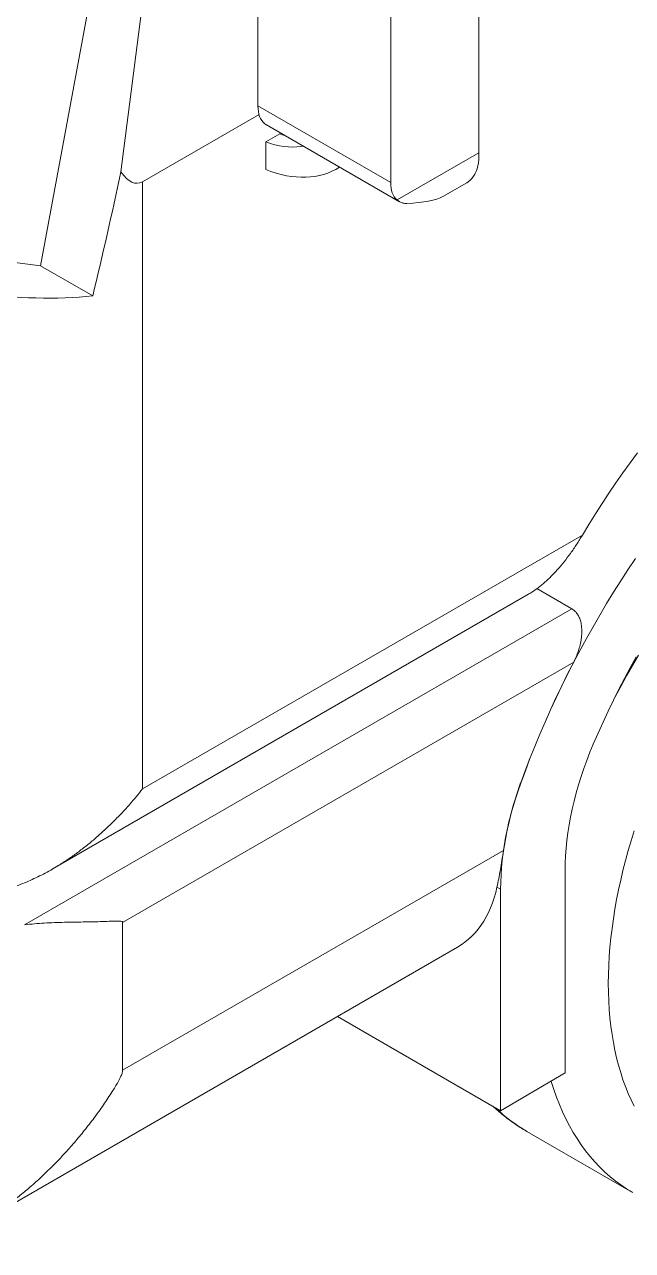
# Model space of a CAD drawing. Header units: millimetres. Extents: x 26816 to 90584, y 11074 to 56542.
# Drawn here: x 42658 to 43390, y 29585 to 31062 of the extents above; entities that cross this region are included whole.
import ezdxf

# ---------------------------------------------------------------- set-up
doc = ezdxf.new("R2010")
doc.units = ezdxf.units.MM
doc.layers.add('MAU_TÍM', color=4, linetype='Continuous', lineweight=25)

msp = doc.modelspace()

# ---------------------------------------------------------------- linework, layer by layer
at = {"layer": 'MAU_TÍM', "linetype": 'Continuous', "lineweight": 0}
for p, q in [((42849.7, 31479.3), (42773.7, 30885)), ((42805.8, 31466.7), (42676.8, 30771.8)), ((42938.9, 30964.3), (42938.9, 31314.1)), ((43205, 30907.9), (43205, 31308.3)), ((43098.9, 31221.8), (43098.9, 30871.9)), ((42938.9, 30964.3), (43098.9, 30871.9)), ((42799.7, 30873), (42940.2, 30954.1)), ((42965.2, 30930.7), (42948.2, 30920.9)), ((42949.3, 30941.4), (43109.4, 30848.9)), ((42948.2, 30887.7), (42948.2, 30920.9)), ((43106.5, 30851), (43205, 30907.9)), ((43033.7, 30888.5), (43037.2, 30890.6)), ((42799.7, 30873), (42799.7, 30141)), ((43161.5, 30855), (43190.6, 30871.8)), ((42676.8, 30771.8), (42739.7, 30735.4)), ((42799.7, 30141), (43329.9, 30447)), ((42690.8, 30044.3), (43264.2, 30375.3)), ((43317.2, 30358.1), (43275, 30382.5)), ((42657.5, 29977.3), (43317.2, 30358.1)), ((42775.8, 29980.2), (43319.4, 30294)), ((43255.5, 30148.3), (43255.6, 30148.2)), ((42775.8, 29801.9), (43234.7, 30066.8)), ((43309.1, 29799), (43309.1, 30042.6)), ((43226.9, 30022.8), (43231.3, 30020.3)), ((43231.3, 30020.3), (43231.3, 29753.2)), ((42775.8, 29980.2), (42775.8, 29801.9)), ((42605.1, 29618.8), (43179.4, 29950.3)), ((43034.6, 29866.8), (43231.3, 29753.2)), ((43231.3, 29753.2), (43309.1, 29799)), ((43262.9, 29728.2), (43390.2, 29654.7))]:
    msp.add_line(p, q, dxfattribs=at)
at = {"layer": 'MAU_TÍM', "linetype": 'Continuous', "lineweight": 0, "flags": 128}
for points in [[(42938.9, 30964.3), (42939, 30960.9), (42939.4, 30957.6), (42940.1, 30954.6), (42940.9, 30951.8), (42942.1, 30949.2), (42943.4, 30946.9), (42945, 30944.8), (42946.8, 30943.1), (42948.8, 30941.6), (42949.3, 30941.4)], [(42971.1, 30928.7), (42970.7, 30928.9), (42965.2, 30930.7)], [(42993.4, 30915.9), (42990.7, 30915.5), (42985.8, 30915), (42980.7, 30914.8), (42975.5, 30915), (42970.2, 30915.5), (42964.8, 30916.3), (42959.3, 30917.5), (42953.8, 30919), (42948.2, 30920.9)], [(43205, 30907.9), (43205.1, 30903.6), (43204.9, 30899.6), (43204.5, 30895.7), (43203.9, 30892), (43202.9, 30888.5), (43201.8, 30885.2), (43200.3, 30882.2), (43198.7, 30879.5), (43196.8, 30877), (43194.7, 30874.8), (43192.4, 30873), (43190.6, 30871.8)], [(43037.1, 30890.6), (43037.1, 30890.6), (43032.6, 30887.9), (43028, 30885.6), (43023.1, 30883.5), (43018.1, 30881.8), (43013, 30880.4), (43007.6, 30879.4), (43002.2, 30878.7), (42996.6, 30878.3), (42990.9, 30878.3), (42985, 30878.7), (42979.1, 30879.3), (42973.1, 30880.3), (42966.9, 30881.7), (42960.7, 30883.4), (42954.5, 30885.4), (42948.2, 30887.7)], [(43106.5, 30851), (43104.7, 30852.8), (43103.2, 30854.8), (43101.9, 30857.1), (43100.8, 30859.7), (43100, 30862.4), (43099.4, 30865.4), (43099, 30868.6), (43098.9, 30871.9)], [(42504.7, 30820.3), (42511.9, 30816.7), (42519.4, 30813.2), (42527.1, 30809.8), (42534.9, 30806.5), (42543, 30803.3), (42551.2, 30800.3), (42559.6, 30797.3), (42568.1, 30794.5), (42576.8, 30791.8), (42585.6, 30789.2), (42594.4, 30786.8), (42603.4, 30784.5), (42612.5, 30782.4), (42621.6, 30780.4), (42630.8, 30778.6), (42640, 30776.9), (42649.2, 30775.4), (42658.4, 30774), (42667.6, 30772.8), (42676.8, 30771.8)], [(43396.2, 30546.1), (43387.4, 30534.2), (43378.7, 30522.2), (43370.2, 30510), (43361.8, 30497.6), (43353.6, 30485.2), (43345.5, 30472.6), (43337.6, 30459.9), (43329.9, 30447)], [(43393.7, 30418.7), (43384.8, 30405.3), (43376, 30391.8), (43367.4, 30378.2), (43359, 30364.4), (43350.7, 30350.6), (43342.7, 30336.6), (43334.8, 30322.5), (43327.1, 30308.3), (43319.5, 30294.1), (43312.2, 30279.7), (43305.1, 30265.3), (43298.2, 30250.8), (43291.5, 30236.3), (43284.9, 30221.7), (43278.6, 30207.1), (43272.6, 30192.4), (43266.7, 30177.7), (43261.1, 30163), (43255.6, 30148.2)], [(43394.6, 30300.1), (43387.5, 30287.2), (43380.5, 30274.3), (43373.8, 30261.2), (43367.2, 30248.1), (43360.9, 30234.9), (43354.7, 30221.7), (43348.7, 30208.4), (43343, 30195)], [(43361.8, 30236.9), (43363, 30239.2), (43369.5, 30252), (43376.2, 30264.7), (43383.1, 30277.4), (43390.2, 30289.9), (43397.5, 30302.3)], [(43319.4, 30294), (43312.1, 30279.7), (43305, 30265.3), (43298, 30250.8), (43291.3, 30236.3), (43284.8, 30221.7), (43278.5, 30207.1), (43272.4, 30192.4), (43266.6, 30177.7), (43260.9, 30163), (43255.5, 30148.3)], [(43343, 30195), (43339, 30185.3), (43335.2, 30175.5), (43331.7, 30165.7), (43328.4, 30155.9), (43325.3, 30146.1), (43322.5, 30136.3), (43320, 30126.5), (43317.7, 30116.8), (43315.7, 30107.2), (43314, 30097.7), (43312.5, 30088.2), (43311.2, 30078.8), (43310.3, 30069.6), (43309.6, 30060.4), (43309.2, 30051.4), (43309.1, 30042.6)], [(43255.6, 30148.2), (43252.3, 30138.8), (43249.3, 30129.3), (43246.4, 30119.9), (43243.8, 30110.5), (43241.5, 30101.1), (43239.3, 30091.8), (43237.5, 30082.5), (43235.8, 30073.3), (43234.4, 30064.2), (43233.3, 30055.2), (43232.4, 30046.3), (43231.8, 30037.5), (43231.4, 30028.8), (43231.3, 30020.3)], [(43361.1, 29906.6), (43361.3, 29917.3), (43361.6, 29928.2), (43362.3, 29939.3), (43363.1, 29950.4), (43364.2, 29961.7), (43365.6, 29973), (43367.2, 29984.5), (43369, 29996), (43371.1, 30007.7), (43373.4, 30019.4), (43376, 30031.1), (43378.8, 30042.9), (43381.9, 30054.8), (43385.1, 30066.7), (43388.6, 30078.6), (43392.4, 30090.6)], [(43179.4, 29950.3), (43183.9, 29953.1), (43188.3, 29956.3), (43192.6, 29959.8), (43196.7, 29963.5), (43200.5, 29967.6), (43204.2, 29972), (43207.6, 29976.6), (43210.9, 29981.5), (43213.9, 29986.7), (43216.6, 29992.1), (43219.2, 29997.7), (43221.5, 30003.7), (43223.5, 30009.8), (43225.4, 30016.2), (43226.9, 30022.8)], [(43392.4, 29758.6), (43388.6, 29766.2), (43385.1, 29774.1), (43381.9, 29782.2), (43378.8, 29790.6), (43376, 29799.2), (43373.4, 29808), (43371.1, 29817), (43369, 29826.2), (43367.2, 29835.6), (43365.6, 29845.2), (43364.2, 29855), (43363.1, 29865), (43362.3, 29875.1), (43361.6, 29885.5), (43361.3, 29895.9), (43361.1, 29906.6)], [(43390.2, 29654.7), (43390.2, 29654.8), (43383.1, 29659.1), (43376.2, 29663.7), (43369.5, 29668.7), (43363, 29674), (43356.7, 29679.6), (43350.6, 29685.5), (43344.7, 29691.7), (43339, 29698.2), (43333.6, 29705), (43328.4, 29712.1), (43323.4, 29719.5), (43318.7, 29727.1), (43314.2, 29735.1), (43309.9, 29743.3), (43305.9, 29751.8), (43302.1, 29760.5), (43298.6, 29769.5), (43295.3, 29778.8), (43292.3, 29788.3), (43292.1, 29789)]]:
    msp.add_lwpolyline(points, dxfattribs=at)
at = {"layer": 'MAU_TÍM', "linetype": 'Continuous', "lineweight": 0}
for centre, radius, start, end in [((43651.8, 30003.7), 421.9, 159.9489, 171.388), ((43356.7, 29890.1), 187.1, 225.6659, 239.934)]:
    msp.add_arc(centre, radius, start, end, dxfattribs=at)
for centre, major_axis, ratio, start_param, end_param in [((42601.7, 31130.2), (183, 1072.1), 0.197654, 4.369319, 4.515506), ((42601.7, 34274.3), (-191.9, 3403.2), 0.059909, 3.047946, 3.171806), ((43056.4, 30875.2), (110.8, -13.3), 0.227965, 5.331227, 5.988007), ((42601.7, 30861.5), (279.3, -47.7), 0.42853, 4.772645, 5.300763)]:
    msp.add_ellipse(centre, major_axis=major_axis, ratio=ratio, start_param=start_param, end_param=end_param, dxfattribs=at)
for points, knots in [([(43106.5, 30851), (43107.6, 30850.2), (43109.8, 30848.5), (43112.9, 30847.3), (43115.7, 30846.8), (43117.4, 30846.8), (43118.2, 30846.8)], [0, 0, 0, 0, 0.305279, 0.617062, 0.807839, 1, 1, 1, 1]), ([(43264.2, 30375.3), (43265.8, 30376.3), (43270.2, 30378.9), (43277.1, 30383.8), (43284.9, 30390.2), (43292.4, 30397.4), (43300.1, 30405.6), (43307.9, 30414.8), (43315.6, 30425), (43323, 30435.8), (43327.6, 30443.3), (43329.9, 30447)], [0, 0, 0, 0, 0.062066, 0.1668254, 0.2716022, 0.379366, 0.4871445, 0.6138478, 0.7405708, 0.8702784, 1, 1, 1, 1]), ([(43319.4, 30294), (43320.4, 30296.1), (43322.5, 30300.5), (43325.1, 30307.4), (43327.2, 30314.7), (43328.5, 30321.4), (43329.1, 30327.5), (43329.2, 30332.9), (43328.8, 30338.4), (43327.6, 30343.8), (43325.8, 30348.7), (43323.3, 30352.8), (43320.5, 30355.9), (43318.3, 30357.4), (43317.2, 30358.1)], [0, 0, 0, 0, 0.093467, 0.195631, 0.298095, 0.400193, 0.476217, 0.552408, 0.628336, 0.713269, 0.798099, 0.867613, 0.937073, 1, 1, 1, 1]), ([(42605.2, 30013.7), (42609, 30014.3), (42616.5, 30015.4), (42627, 30017.7), (42636.9, 30020.5), (42646.2, 30023.5), (42655.4, 30026.9), (42664.5, 30030.8), (42673.5, 30035), (42682.5, 30039.6), (42691.3, 30044.5), (42701, 30050.3), (42711.6, 30057.2), (42722.9, 30065.3), (42733.9, 30073.9), (42744.6, 30082.9), (42755.1, 30092.3), (42765.3, 30102.2), (42775.2, 30112.4), (42784.2, 30122.3), (42792.4, 30131.8), (42797.3, 30137.9), (42799.7, 30141), (42799.7, 30141)], [0, 0, 0, 0, 0.047538, 0.095255, 0.136059, 0.176864, 0.217987, 0.259111, 0.301079, 0.343048, 0.385249, 0.427451, 0.4855, 0.54355, 0.602038, 0.660526, 0.720243, 0.779961, 0.840049, 0.900137, 0.950022, 0.999956, 1, 1, 1, 1]), ([(43226.9, 30022.8), (43227.6, 30026), (43229, 30032.6), (43231, 30043.4), (43232.9, 30054.7), (43234.1, 30062.8), (43234.7, 30066.8)], [0, 0, 0, 0, 0.246836, 0.494899, 0.746794, 1, 1, 1, 1]), ([(42775.8, 29980.2), (42775.8, 29980.3), (42775.8, 29980.6), (42775.4, 29981.1), (42774.3, 29981.6), (42772.3, 29981.7), (42769.1, 29981.8), (42764.9, 29981.7), (42757.9, 29981.4), (42749.3, 29981.1), (42738.8, 29980.9), (42728.3, 29980.7), (42717.3, 29980.5), (42705.7, 29980.3), (42693.7, 29979.9), (42681.6, 29979.4), (42669.6, 29978.6), (42661.6, 29977.7), (42657.5, 29977.3)], [0, 0, 0, 0, 0.003198, 0.007886, 0.019546, 0.044962, 0.070703, 0.121325, 0.171955, 0.273581, 0.364413, 0.455301, 0.546118, 0.63977, 0.733507, 0.827102, 0.913231, 1, 1, 1, 1]), ([(42447.6, 29592.4), (42450.8, 29591.3), (42457.9, 29589), (42469.3, 29586.5), (42481.8, 29585), (42494.5, 29584.6), (42507.8, 29585.2), (42521.5, 29587), (42535.6, 29589.9), (42549.7, 29593.8), (42563.7, 29598.7), (42578.2, 29604.8), (42593.1, 29612), (42608.4, 29620.6), (42623.4, 29630), (42638.1, 29640.2), (42652.3, 29651.1), (42666.2, 29662.7), (42679.7, 29674.9), (42692.8, 29687.7), (42705.5, 29701), (42717.9, 29715), (42729.9, 29729.5), (42741.6, 29744.6), (42752.8, 29760.1), (42762.3, 29774.6), (42768.7, 29785), (42772.1, 29791.3), (42773.6, 29794.3), (42774.7, 29796.9), (42775.5, 29799.3), (42775.8, 29801), (42775.8, 29801.9), (42775.8, 29801.9)], [0, 0, 0, 0, 0.027651, 0.061182, 0.094814, 0.12846, 0.162011, 0.198442, 0.234987, 0.271596, 0.308189, 0.34466, 0.386259, 0.427968, 0.469759, 0.511579, 0.553355, 0.594999, 0.636734, 0.678509, 0.720288, 0.76203, 0.804959, 0.847924, 0.890887, 0.933815, 0.964627, 0.973373, 0.982112, 0.987346, 0.992569, 0.999733, 1, 1, 1, 1]), ([(43221.9, 29758.6), (43222.3, 29758.3), (43224.7, 29756), (43229.4, 29751.9), (43235.9, 29746.5), (43242.7, 29741.4), (43249.6, 29736.5), (43256.3, 29732.1), (43260.8, 29729.5), (43262.9, 29728.2)], [0, 0, 0, 0, 0.029424, 0.195931, 0.361868, 0.527321, 0.692382, 0.857146, 1, 1, 1, 1])]:
    msp.add_open_spline(points, degree=3, knots=knots, dxfattribs=at)

doc.saveas('drawing.dxf')
